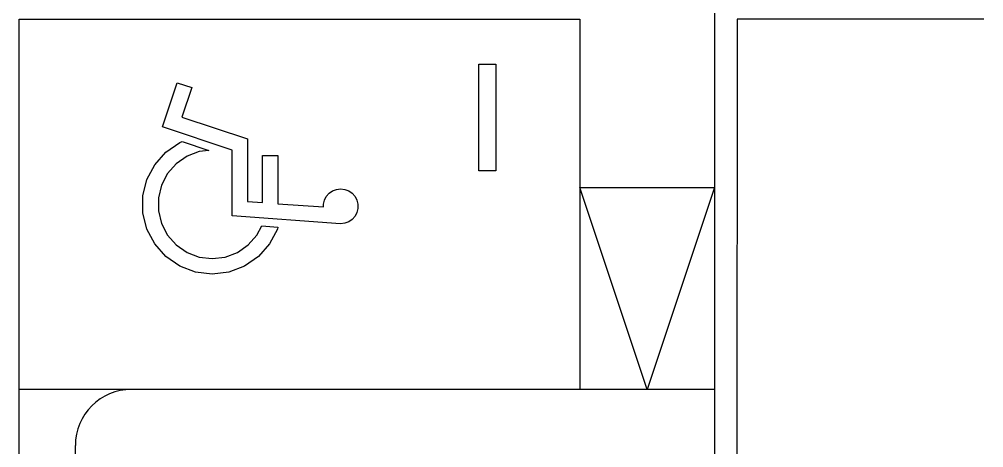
# Model space of a CAD drawing. Header units: millimetres. Extents: x -7614 to 421357, y 85218 to 341757.
# Drawn here: x 307220 to 315820, y 219607 to 223427 of the extents above; entities that cross this region are included whole.
import ezdxf

# ---------------------------------------------------------------- set-up
doc = ezdxf.new("R2010")
doc.units = ezdxf.units.MM
doc.header["$LTSCALE"] = 600
doc.header["$MEASUREMENT"] = 0
doc.layers.add('e-plan', color=9, linetype='CONTINUOUS')

msp = doc.modelspace()

# ---------------------------------------------------------------- linework, layer by layer
at = {"layer": 'e-plan'}
for p, q in [((313420.3, 225826.7), (313420.3, 220126.7)), ((313420.4, 223626.7), (313420.3, 216006.7)), ((307220.3, 220126.7), (307220.3, 223426.7)), ((307220.3, 223426.7), (312220.3, 223426.7)), ((312220.3, 223426.7), (312220.3, 220126.7)), ((313620.4, 223426.7), (313620.3, 215806.7)), ((315820.3, 223426.7), (313620.4, 223426.7)), ((315820.3, 223426.7), (313620.4, 223426.7)), ((311318.5, 222076.7), (311318.5, 223026.7)), ((311318.5, 223026.7), (311468.5, 223026.7)), ((311468.5, 223026.7), (311468.5, 222076.7)), ((308496.1, 222468), (308627.2, 222861.5)), ((308627.2, 222861.5), (308758.4, 222817.7)), ((308758.4, 222817.7), (308670.9, 222555.4)), ((308670.9, 222555.4), (309256.5, 222360.3)), ((309118.2, 222260.6), (308496.1, 222468)), ((308528.3, 222242.4), (308651.7, 222327.6)), ((308651.7, 222327.6), (308673.7, 222335.9)), ((308673.7, 222335.9), (308910.6, 222256.9)), ((309256.5, 222360.3), (309256.5, 221801.8)), ((308428.8, 222130.1), (308528.3, 222242.4)), ((308825.1, 222246.5), (308716, 222205.2)), ((308910.6, 222256.9), (308825.1, 222246.5)), ((309118.2, 221673), (309118.2, 222260.6)), ((308620, 222138.9), (308542.6, 222051.6)), ((308716, 222205.2), (308620, 222138.9)), ((309388.8, 221792.3), (309388.8, 222211.6)), ((309388.8, 222211.6), (309527.1, 222211.6)), ((309527.1, 222211.6), (309527.1, 221782.4)), ((308359.1, 221997.3), (308428.8, 222130.1)), ((311468.5, 222076.7), (311318.5, 222076.7)), ((308323.2, 221851.7), (308359.1, 221997.3)), ((308542.6, 222051.6), (308488.4, 221948.3)), ((308488.4, 221948.3), (308460.5, 221835)), ((309982.8, 221875.9), (310013.7, 221897.2)), ((310013.7, 221897.2), (310048.8, 221910.5)), ((310048.8, 221910.5), (310086, 221915)), ((310086, 221915), (310123.2, 221910.5)), ((310123.2, 221910.5), (310158.3, 221897.2)), ((310158.3, 221897.2), (310189.1, 221875.9)), ((312220.3, 221926.7), (313420.3, 221926.7)), ((312820.3, 220126.7), (312220.3, 221926.7)), ((313420.3, 221926.7), (312820.3, 220126.7)), ((308323.2, 221701.7), (308323.2, 221851.7)), ((308460.5, 221835), (308460.5, 221718.4)), ((309256.5, 221801.8), (309388.8, 221792.3)), ((309931.6, 221778.2), (309940.6, 221814.6)), ((309940.6, 221814.6), (309958, 221847.8)), ((309958, 221847.8), (309982.8, 221875.9)), ((310189.1, 221875.9), (310214, 221847.8)), ((310214, 221847.8), (310231.4, 221814.6)), ((310231.4, 221814.6), (310240.4, 221778.2)), ((308460.5, 221718.4), (308488.4, 221605.1)), ((309527.1, 221782.4), (309931.6, 221753.5)), ((309931.6, 221753.5), (309931.6, 221778.2)), ((310240.4, 221740.7), (310231.4, 221704.3)), ((310240.4, 221778.2), (310240.4, 221740.7)), ((308359.1, 221556.1), (308323.2, 221701.7)), ((310086, 221603.9), (309118.2, 221673)), ((310158.3, 221621.7), (310123.2, 221608.4)), ((310189.1, 221643), (310158.3, 221621.7)), ((310214, 221671.1), (310189.1, 221643)), ((310231.4, 221704.3), (310214, 221671.1)), ((308428.8, 221423.3), (308359.1, 221556.1)), ((308488.4, 221605.1), (308542.6, 221501.8)), ((309339.1, 221501.8), (309382.6, 221584.8)), ((309382.6, 221584.8), (309527.1, 221574.5)), ((309522.6, 221556.1), (309452.9, 221423.3)), ((309527.1, 221574.5), (309522.6, 221556.1)), ((310123.2, 221608.4), (310086, 221603.9)), ((308542.6, 221501.8), (308620, 221414.5)), ((309261.7, 221414.5), (309339.1, 221501.8)), ((308528.3, 221311), (308428.8, 221423.3)), ((308620, 221414.5), (308716, 221348.3)), ((309165.7, 221348.3), (309261.7, 221414.5)), ((309452.9, 221423.3), (309353.4, 221311)), ((308651.7, 221225.8), (308528.3, 221311)), ((308716, 221348.3), (308825.1, 221306.9)), ((308825.1, 221306.9), (308940.9, 221292.8)), ((308940.9, 221292.8), (309056.7, 221306.9)), ((309056.7, 221306.9), (309165.7, 221348.3)), ((309353.4, 221311), (309230, 221225.8)), ((308792, 221172.7), (308651.7, 221225.8)), ((309230, 221225.8), (309089.7, 221172.7)), ((308940.9, 221154.6), (308792, 221172.7)), ((309089.7, 221172.7), (308940.9, 221154.6)), ((307220.3, 189126.7), (307220.3, 220126.7)), ((312220.3, 220126.7), (307220.3, 220126.7)), ((313420.4, 220126.7), (308220.3, 220126.7)), ((307720.3, 213426.7), (307720.3, 219626.7))]:
    msp.add_line(p, q, dxfattribs=at)
msp.add_arc((308220.3, 219626.7), 500, 90, 180, dxfattribs=at)

doc.saveas('drawing.dxf')
